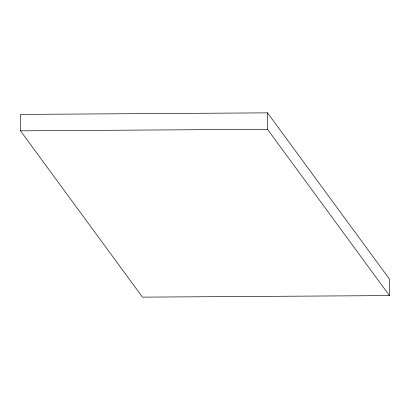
<?xml version="1.0" encoding="UTF-8"?>
<svg xmlns="http://www.w3.org/2000/svg" width="410" height="410" viewBox="0 0 410 410"><rect width="100%" height="100%" fill="white"/><g stroke="black" fill="none" stroke-linecap="round" stroke-linejoin="round"><path stroke-width="0.61" d="M20.5 130.836L20.531 114.41L267.525 112.858L389.5 279.164L389.469 295.589L142.475 297.142L20.5 130.836L267.494 129.283L389.469 295.589M267.494 129.283L267.525 112.858"/></g></svg>
